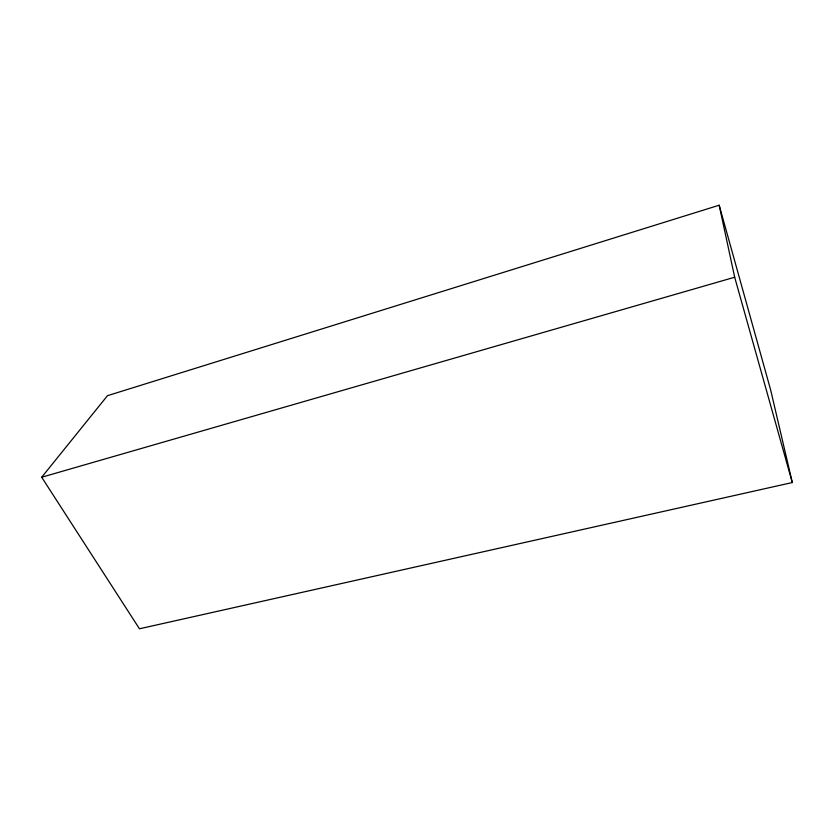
<?xml version="1.0" encoding="UTF-8"?>
<svg xmlns="http://www.w3.org/2000/svg" width="834" height="834" viewBox="0 0 834 834"><rect width="100%" height="100%" fill="white"/><g stroke="black" fill="none" stroke-linecap="round" stroke-linejoin="round"><path stroke-width="1.25" d="M41.7 477.236L107.482 395.681L719.179 205.216L770.689 390.083L792.3 482.542L139.455 628.784L41.7 477.236L734.681 277.232L719.179 205.216M734.681 277.232L792.3 482.542"/></g></svg>
